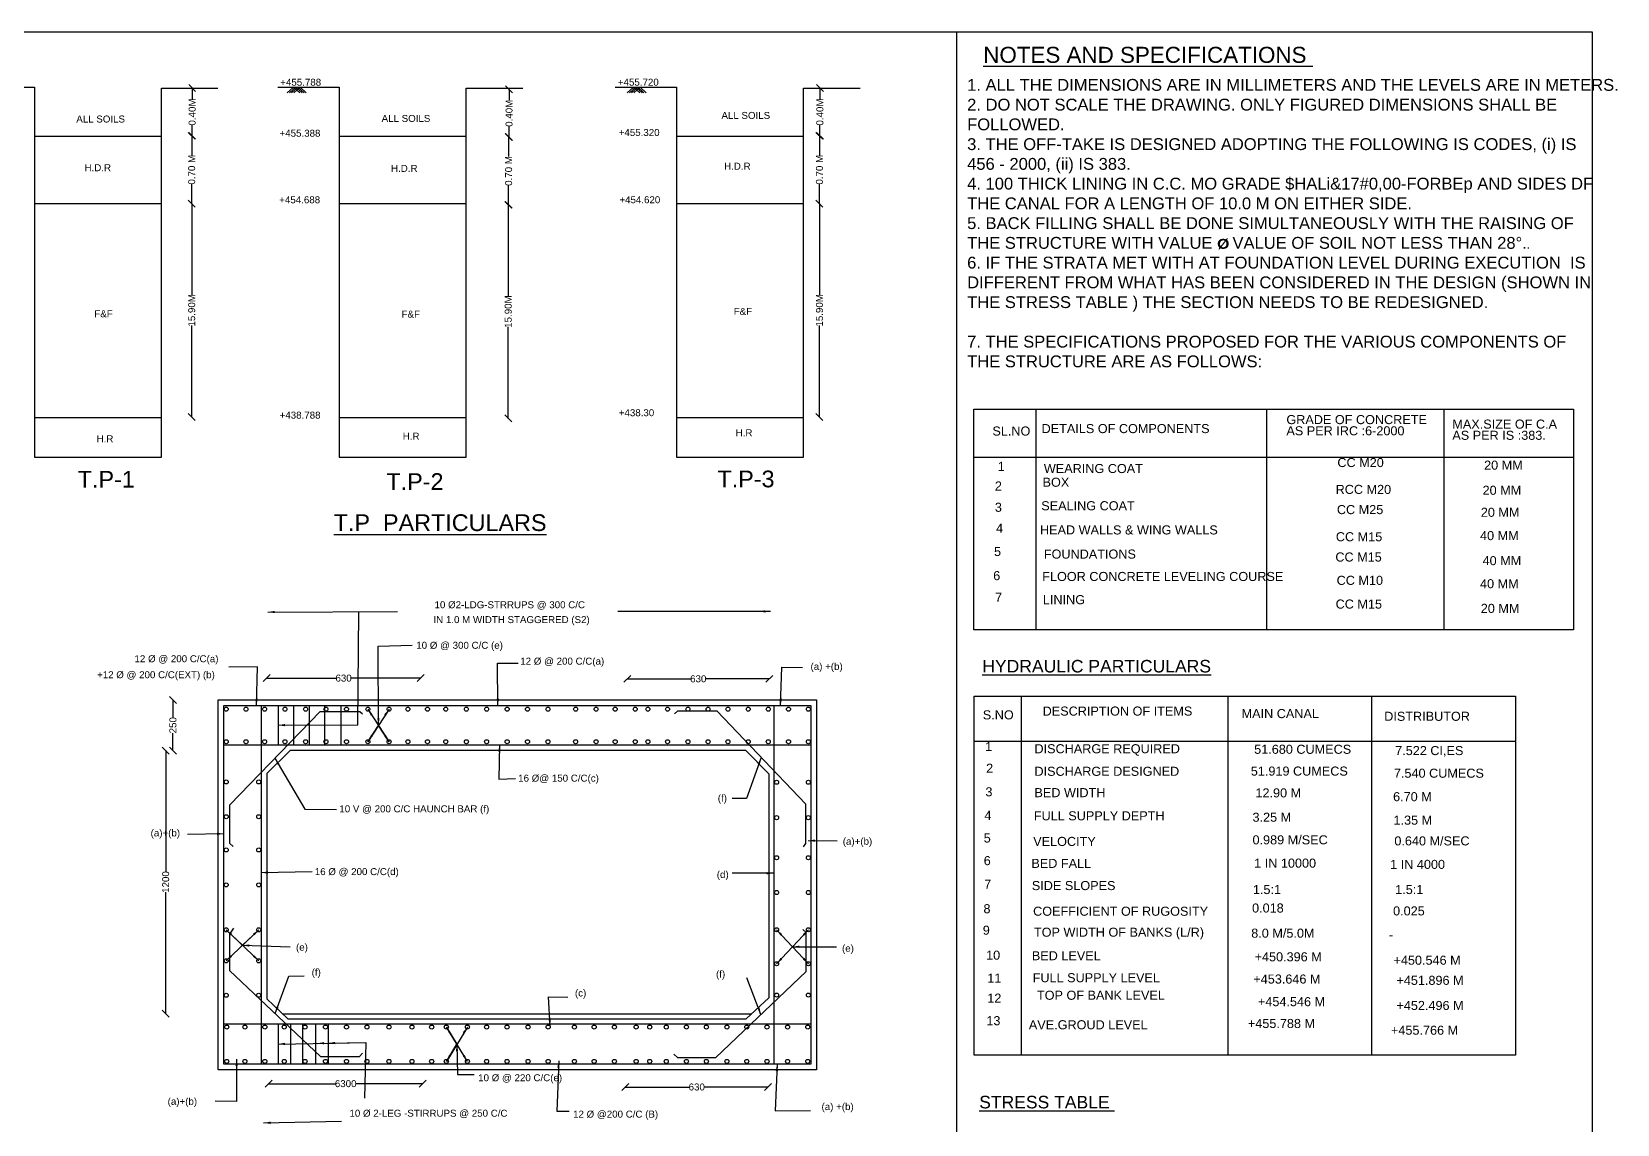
# Model space of a CAD drawing. Header units: millimetres. Extents: x 45862758 to 45885455, y 22181520 to 22197391.
# Drawn here: x 45874073 to 45885455, y 22189552 to 22197391 of the extents above; entities that cross this region are included whole.
import ezdxf

# ---------------------------------------------------------------- set-up
doc = ezdxf.new("R2010")
doc.units = ezdxf.units.MM
doc.header["$MEASUREMENT"] = 0
for name, color, linetype in [('DIMENSION', 7, 'Continuous'), ('DRAWING', 2, 'Continuous'), ('TEXT', 7, 'Continuous')]:
    doc.layers.add(name, color=color, linetype=linetype)
doc.styles.get("Standard").update_dxf_attribs({"font": 'arial.ttf', "height": 50})
doc.dimstyles.get("Standard").update_dxf_attribs({"dimtxt": 50, "dimasz": 50, "dimexe": 0.18, "dimexo": 0.0625, "dimgap": 0.09, "dimtad": 0, "dimdec": 0, "dimzin": 0, "dimdsep": 46, "dimtxsty": 'Standard', "dimblk": 'OBLIQUE', "dimcen": 0.09, "dimse1": 1, "dimse2": 1, "dimadec": 0, "dimazin": 0, "dimtfac": 1, "dimtdec": 0, "dimtofl": 0, "dimtmove": 0, "dimatfit": 3, "dimfxl": 1, "dimtolj": 1, "dimtzin": 0, "dimarcsym": 0})

# ---------------------------------------------------------------- blocks, each defined once
blk = doc.blocks.new('_Oblique')
at = {"color": 0, "linetype": 'ByBlock', "lineweight": -2}
blk.add_line((-0.5, -0.5), (0.5, 0.5), dxfattribs=at)
blk = doc.blocks.new('*D59')
at = {"layer": 'Defpoints', "color": 0, "transparency": 16777216}
for p in [(45875220, 22196158), (45875222, 22196158), (45875231, 22194626)]:
    blk.add_point(p, dxfattribs=at)
at = {"layer": 'DIMENSION', "color": 0, "lineweight": -2, "transparency": 16777216}
for p, q in [((45875222, 22196158), (45875222, 22195502)), ((45875222, 22194626), (45875222, 22195282))]:
    blk.add_line(p, q, dxfattribs=at)
at = {"layer": 'DIMENSION', "color": 0, "lineweight": -2, "transparency": 16777216, "xscale": 50, "yscale": 50, "zscale": 50}
for p, rotation in [((45875222, 22196158), 90), ((45875222, 22194626), 270)]:
    blk.add_blockref('_Oblique', p, dxfattribs=dict(at, rotation=rotation))
at = {"layer": 'DIMENSION', "color": 0, "transparency": 16777216, "insert": (45875222, 22195392), "char_height": 50, "attachment_point": 5, "rotation": 90}
blk.add_mtext('\\A1;15.90M', dxfattribs=at)
blk = doc.blocks.new('*D60')
at = {"layer": 'Defpoints', "color": 0, "transparency": 16777216}
for p in [(45875222, 22196644), (45875225, 22196644), (45875208, 22196158)]:
    blk.add_point(p, dxfattribs=at)
at = {"layer": 'DIMENSION', "color": 0, "lineweight": -2, "transparency": 16777216}
for p, q in [((45875222, 22196644), (45875222, 22196504)), ((45875222, 22196158), (45875222, 22196298))]:
    blk.add_line(p, q, dxfattribs=at)
at = {"layer": 'DIMENSION', "color": 0, "lineweight": -2, "transparency": 16777216, "xscale": 50, "yscale": 50, "zscale": 50}
for p, rotation in [((45875222, 22196644), 90), ((45875222, 22196158), 270)]:
    blk.add_blockref('_Oblique', p, dxfattribs=dict(at, rotation=rotation))
at = {"layer": 'DIMENSION', "color": 0, "transparency": 16777216, "insert": (45875222, 22196401), "char_height": 50, "attachment_point": 5, "rotation": 90}
blk.add_mtext('\\A1;0.70 M', dxfattribs=at)
blk = doc.blocks.new('*D61')
at = {"layer": 'Defpoints', "color": 0, "transparency": 16777216}
for p in [(45875222, 22196987), (45875225, 22196987), (45875222, 22196644)]:
    blk.add_point(p, dxfattribs=at)
at = {"layer": 'DIMENSION', "color": 0, "lineweight": -2, "transparency": 16777216}
for p, q in [((45875225, 22196987), (45875225, 22196908)), ((45875225, 22196644), (45875225, 22196722))]:
    blk.add_line(p, q, dxfattribs=at)
at = {"layer": 'DIMENSION', "color": 0, "lineweight": -2, "transparency": 16777216, "xscale": 50, "yscale": 50, "zscale": 50}
for p, rotation in [((45875225, 22196987), 90), ((45875225, 22196644), 270)]:
    blk.add_blockref('_Oblique', p, dxfattribs=dict(at, rotation=rotation))
at = {"layer": 'DIMENSION', "color": 0, "transparency": 16777216, "insert": (45875225, 22196815), "char_height": 50, "attachment_point": 5, "rotation": 90}
blk.add_mtext('\\A1;0.40M', dxfattribs=at)
blk = doc.blocks.new('*D62')
at = {"layer": 'Defpoints', "color": 0, "transparency": 16777216}
for p in [(45877494, 22196149), (45877494, 22196149), (45877506, 22194616)]:
    blk.add_point(p, dxfattribs=at)
at = {"layer": 'DIMENSION', "color": 0, "lineweight": -2, "transparency": 16777216}
for p, q in [((45877494, 22196149), (45877494, 22195493)), ((45877494, 22194616), (45877494, 22195273))]:
    blk.add_line(p, q, dxfattribs=at)
at = {"layer": 'DIMENSION', "color": 0, "lineweight": -2, "transparency": 16777216, "xscale": 50, "yscale": 50, "zscale": 50}
for p, rotation in [((45877494, 22196149), 90), ((45877494, 22194616), 270)]:
    blk.add_blockref('_Oblique', p, dxfattribs=dict(at, rotation=rotation))
at = {"layer": 'DIMENSION', "color": 0, "transparency": 16777216, "insert": (45877494, 22195383), "char_height": 50, "attachment_point": 5, "rotation": 90}
blk.add_mtext('\\A1;15.90M', dxfattribs=at)
blk = doc.blocks.new('*D63')
at = {"layer": 'Defpoints', "color": 0, "transparency": 16777216}
for p in [(45877497, 22196635), (45877500, 22196635), (45877494, 22196149)]:
    blk.add_point(p, dxfattribs=at)
at = {"layer": 'DIMENSION', "color": 0, "lineweight": -2, "transparency": 16777216}
for p, q in [((45877497, 22196635), (45877497, 22196495)), ((45877497, 22196149), (45877497, 22196289))]:
    blk.add_line(p, q, dxfattribs=at)
at = {"layer": 'DIMENSION', "color": 0, "lineweight": -2, "transparency": 16777216, "xscale": 50, "yscale": 50, "zscale": 50}
for p, rotation in [((45877497, 22196635), 90), ((45877497, 22196149), 270)]:
    blk.add_blockref('_Oblique', p, dxfattribs=dict(at, rotation=rotation))
at = {"layer": 'DIMENSION', "color": 0, "transparency": 16777216, "insert": (45877497, 22196392), "char_height": 50, "attachment_point": 5, "rotation": 90}
blk.add_mtext('\\A1;0.70 M', dxfattribs=at)
blk = doc.blocks.new('*D64')
at = {"layer": 'Defpoints', "color": 0, "transparency": 16777216}
for p in [(45877497, 22196977), (45877500, 22196977), (45877497, 22196635)]:
    blk.add_point(p, dxfattribs=at)
at = {"layer": 'DIMENSION', "color": 0, "lineweight": -2, "transparency": 16777216}
for p, q in [((45877500, 22196977), (45877500, 22196899)), ((45877500, 22196635), (45877500, 22196713))]:
    blk.add_line(p, q, dxfattribs=at)
at = {"layer": 'DIMENSION', "color": 0, "lineweight": -2, "transparency": 16777216, "xscale": 50, "yscale": 50, "zscale": 50}
for p, rotation in [((45877500, 22196977), 90), ((45877500, 22196635), 270)]:
    blk.add_blockref('_Oblique', p, dxfattribs=dict(at, rotation=rotation))
at = {"layer": 'DIMENSION', "color": 0, "transparency": 16777216, "insert": (45877500, 22196806), "char_height": 50, "attachment_point": 5, "rotation": 90}
blk.add_mtext('\\A1;0.40M', dxfattribs=at)
blk = doc.blocks.new('*D65')
at = {"layer": 'Defpoints', "color": 0, "transparency": 16777216}
for p in [(45879726, 22196158), (45879728, 22196158), (45879737, 22194626)]:
    blk.add_point(p, dxfattribs=at)
at = {"layer": 'DIMENSION', "color": 0, "lineweight": -2, "transparency": 16777216}
for p, q in [((45879728, 22196158), (45879728, 22195502)), ((45879728, 22194626), (45879728, 22195282))]:
    blk.add_line(p, q, dxfattribs=at)
at = {"layer": 'DIMENSION', "color": 0, "lineweight": -2, "transparency": 16777216, "xscale": 50, "yscale": 50, "zscale": 50}
for p, rotation in [((45879728, 22196158), 90), ((45879728, 22194626), 270)]:
    blk.add_blockref('_Oblique', p, dxfattribs=dict(at, rotation=rotation))
at = {"layer": 'DIMENSION', "color": 0, "transparency": 16777216, "insert": (45879728, 22195392), "char_height": 50, "attachment_point": 5, "rotation": 90}
blk.add_mtext('\\A1;15.90M', dxfattribs=at)
blk = doc.blocks.new('*D66')
at = {"layer": 'Defpoints', "color": 0, "transparency": 16777216}
for p in [(45879728, 22196644), (45879731, 22196644), (45879728, 22196158)]:
    blk.add_point(p, dxfattribs=at)
at = {"layer": 'DIMENSION', "color": 0, "lineweight": -2, "transparency": 16777216}
for p, q in [((45879728, 22196644), (45879728, 22196504)), ((45879728, 22196158), (45879728, 22196298))]:
    blk.add_line(p, q, dxfattribs=at)
at = {"layer": 'DIMENSION', "color": 0, "lineweight": -2, "transparency": 16777216, "xscale": 50, "yscale": 50, "zscale": 50}
for p, rotation in [((45879728, 22196644), 90), ((45879728, 22196158), 270)]:
    blk.add_blockref('_Oblique', p, dxfattribs=dict(at, rotation=rotation))
at = {"layer": 'DIMENSION', "color": 0, "transparency": 16777216, "insert": (45879728, 22196401), "char_height": 50, "attachment_point": 5, "rotation": 90}
blk.add_mtext('\\A1;0.70 M', dxfattribs=at)
blk = doc.blocks.new('*D67')
at = {"layer": 'Defpoints', "color": 0, "transparency": 16777216}
for p in [(45879728, 22196987), (45879731, 22196987), (45879728, 22196644)]:
    blk.add_point(p, dxfattribs=at)
at = {"layer": 'DIMENSION', "color": 0, "lineweight": -2, "transparency": 16777216}
for p, q in [((45879731, 22196987), (45879731, 22196908)), ((45879731, 22196644), (45879731, 22196722))]:
    blk.add_line(p, q, dxfattribs=at)
at = {"layer": 'DIMENSION', "color": 0, "lineweight": -2, "transparency": 16777216, "xscale": 50, "yscale": 50, "zscale": 50}
for p, rotation in [((45879731, 22196987), 90), ((45879731, 22196644), 270)]:
    blk.add_blockref('_Oblique', p, dxfattribs=dict(at, rotation=rotation))
at = {"layer": 'DIMENSION', "color": 0, "transparency": 16777216, "insert": (45879731, 22196815), "char_height": 50, "attachment_point": 5, "rotation": 90}
blk.add_mtext('\\A1;0.40M', dxfattribs=at)
blk = doc.blocks.new('*D84')
at = {"layer": 'Defpoints', "color": 0, "transparency": 16777216}
for p in [(45875087, 22192596), (45875412, 22192596), (45875412, 22192233)]:
    blk.add_point(p, dxfattribs=at)
at = {"layer": 'DIMENSION', "color": 0, "lineweight": -2, "transparency": 16777216}
for p, q in [((45875087, 22192596), (45875087, 22192471)), ((45875087, 22192233), (45875087, 22192359))]:
    blk.add_line(p, q, dxfattribs=at)
at = {"layer": 'DIMENSION', "color": 0, "lineweight": -2, "transparency": 16777216, "xscale": 50, "yscale": 50, "zscale": 50}
for p, rotation in [((45875087, 22192596), 90), ((45875087, 22192233), 270)]:
    blk.add_blockref('_Oblique', p, dxfattribs=dict(at, rotation=rotation))
at = {"layer": 'DIMENSION', "color": 0, "transparency": 16777216, "insert": (45875087, 22192415), "char_height": 50, "attachment_point": 5, "rotation": 90}
blk.add_mtext('\\A1;250', dxfattribs=at)
blk = doc.blocks.new('*D85')
at = {"layer": 'Defpoints', "color": 0, "transparency": 16777216}
for p in [(45875412, 22192233), (45875035, 22190346), (45875412, 22190346)]:
    blk.add_point(p, dxfattribs=at)
at = {"layer": 'DIMENSION', "color": 0, "lineweight": -2, "transparency": 16777216}
for p, q in [((45875035, 22192233), (45875035, 22191362)), ((45875035, 22190346), (45875035, 22191217))]:
    blk.add_line(p, q, dxfattribs=at)
at = {"layer": 'DIMENSION', "color": 0, "lineweight": -2, "transparency": 16777216, "xscale": 50, "yscale": 50, "zscale": 50}
for p, rotation in [((45875035, 22192233), 90), ((45875035, 22190346), 270)]:
    blk.add_blockref('_Oblique', p, dxfattribs=dict(at, rotation=rotation))
at = {"layer": 'DIMENSION', "color": 0, "transparency": 16777216, "insert": (45875035, 22191290), "char_height": 50, "attachment_point": 5, "rotation": 90}
blk.add_mtext('\\A1;1200', dxfattribs=at)
blk = doc.blocks.new('*D86')
at = {"layer": 'Defpoints', "color": 0, "transparency": 16777216}
for p in [(45875775, 22189843), (45875775, 22189839), (45876879, 22189843)]:
    blk.add_point(p, dxfattribs=at)
at = {"layer": 'DIMENSION', "color": 0, "lineweight": -2, "transparency": 16777216}
for p, q in [((45875775, 22189843), (45876252, 22189843)), ((45876879, 22189843), (45876402, 22189843))]:
    blk.add_line(p, q, dxfattribs=at)
at = {"layer": 'DIMENSION', "color": 0, "lineweight": -2, "transparency": 16777216, "xscale": 50, "yscale": 50, "zscale": 50, "rotation": 180}
blk.add_blockref('_Oblique', (45875775, 22189843), dxfattribs=at)
at = {"layer": 'DIMENSION', "color": 0, "lineweight": -2, "transparency": 16777216, "xscale": 50, "yscale": 50, "zscale": 50}
blk.add_blockref('_Oblique', (45876879, 22189843), dxfattribs=at)
at = {"layer": 'DIMENSION', "color": 0, "transparency": 16777216, "insert": (45876327, 22189843), "char_height": 50, "attachment_point": 5}
blk.add_mtext('\\A1;6300', dxfattribs=at)
blk = doc.blocks.new('*D87')
at = {"layer": 'Defpoints', "color": 0, "transparency": 16777216}
for p in [(45878335, 22189838), (45879359, 22189819), (45879359, 22189812)]:
    blk.add_point(p, dxfattribs=at)
at = {"layer": 'DIMENSION', "color": 0, "lineweight": -2, "transparency": 16777216}
for p, q in [((45878335, 22189819), (45878792, 22189819)), ((45879359, 22189819), (45878903, 22189819))]:
    blk.add_line(p, q, dxfattribs=at)
at = {"layer": 'DIMENSION', "color": 0, "lineweight": -2, "transparency": 16777216, "xscale": 50, "yscale": 50, "zscale": 50, "rotation": 180}
blk.add_blockref('_Oblique', (45878335, 22189819), dxfattribs=at)
at = {"layer": 'DIMENSION', "color": 0, "lineweight": -2, "transparency": 16777216, "xscale": 50, "yscale": 50, "zscale": 50}
blk.add_blockref('_Oblique', (45879359, 22189819), dxfattribs=at)
at = {"layer": 'DIMENSION', "color": 0, "transparency": 16777216, "insert": (45878847, 22189819), "char_height": 50, "attachment_point": 5}
blk.add_mtext('\\A1;630', dxfattribs=at)
blk = doc.blocks.new('*D91')
at = {"layer": 'Defpoints', "color": 0, "transparency": 16777216}
for p in [(45878348, 22192748), (45878348, 22192741), (45879369, 22192742)]:
    blk.add_point(p, dxfattribs=at)
at = {"layer": 'DIMENSION', "color": 0, "lineweight": -2, "transparency": 16777216}
for p, q in [((45878348, 22192748), (45878803, 22192748)), ((45879369, 22192748), (45878914, 22192748))]:
    blk.add_line(p, q, dxfattribs=at)
at = {"layer": 'DIMENSION', "color": 0, "lineweight": -2, "transparency": 16777216, "xscale": 50, "yscale": 50, "zscale": 50, "rotation": 180}
blk.add_blockref('_Oblique', (45878348, 22192748), dxfattribs=at)
at = {"layer": 'DIMENSION', "color": 0, "lineweight": -2, "transparency": 16777216, "xscale": 50, "yscale": 50, "zscale": 50}
blk.add_blockref('_Oblique', (45879369, 22192748), dxfattribs=at)
at = {"layer": 'DIMENSION', "color": 0, "transparency": 16777216, "insert": (45878858, 22192748), "char_height": 50, "attachment_point": 5}
blk.add_mtext('\\A1;630', dxfattribs=at)
blk = doc.blocks.new('*D92')
at = {"layer": 'Defpoints', "color": 0, "transparency": 16777216}
for p in [(45875760, 22192753), (45875760, 22192745), (45876865, 22192743)]:
    blk.add_point(p, dxfattribs=at)
at = {"layer": 'DIMENSION', "color": 0, "lineweight": -2, "transparency": 16777216}
for p, q in [((45875760, 22192753), (45876257, 22192753)), ((45876865, 22192753), (45876368, 22192753))]:
    blk.add_line(p, q, dxfattribs=at)
at = {"layer": 'DIMENSION', "color": 0, "lineweight": -2, "transparency": 16777216, "xscale": 50, "yscale": 50, "zscale": 50, "rotation": 180}
blk.add_blockref('_Oblique', (45875760, 22192753), dxfattribs=at)
at = {"layer": 'DIMENSION', "color": 0, "lineweight": -2, "transparency": 16777216, "xscale": 50, "yscale": 50, "zscale": 50}
blk.add_blockref('_Oblique', (45876865, 22192753), dxfattribs=at)
at = {"layer": 'DIMENSION', "color": 0, "transparency": 16777216, "insert": (45876312, 22192753), "char_height": 50, "attachment_point": 5}
blk.add_mtext('\\A1;630', dxfattribs=at)

msp = doc.modelspace()

# ---------------------------------------------------------------- linework, layer by layer
at = {"layer": 'DIMENSION', "color": 0, "ltscale": 15}
msp.add_lwpolyline([(45885274.1, 22181519.8), (45862758.2, 22181519.8), (45862758.2, 22197391), (45885274.1, 22197391)], close=True, dxfattribs=at)
msp.add_lwpolyline([(45880713.1, 22185406.9), (45880713.1, 22197391)], dxfattribs=at)
at = {"layer": 'DIMENSION', "color": 2, "ltscale": 15}
for points in [[(45875907.4, 22196951.4), (45875952.7, 22196994), (45875997.5, 22196952.5)], [(45875924.4, 22196951.4), (45875969.7, 22196994), (45876014.5, 22196952.5)], [(45875937.9, 22196951.4), (45875983.2, 22196994), (45876028, 22196952.5)], [(45875954.4, 22196951.4), (45875999.7, 22196994), (45876044.5, 22196952.5)], [(45878347.7, 22196951.4), (45878393, 22196994), (45878437.8, 22196952.5)], [(45878364.7, 22196951.4), (45878410, 22196994), (45878454.8, 22196952.5)], [(45878378.2, 22196951.4), (45878423.5, 22196994), (45878468.3, 22196952.5)], [(45878394.7, 22196951.4), (45878440, 22196994), (45878484.8, 22196952.5)]]:
    msp.add_lwpolyline(points, dxfattribs=at)
at = {"layer": 'DIMENSION', "color": 0}
for points in [[(45880836.8, 22194683.4), (45885141.2, 22194683.4), (45885141.2, 22193098.4), (45880836.8, 22193098.4)], [(45880839.1, 22192623), (45884724.3, 22192623), (45884724.3, 22190048), (45880839.1, 22190048)]]:
    msp.add_lwpolyline(points, close=True, dxfattribs=at)
for points in [[(45881282.4, 22194683.4), (45881282.4, 22193098.4)], [(45882936, 22194683.4), (45882936, 22193098.4)], [(45884208.8, 22194683.4), (45884208.8, 22193098.4)], [(45885141.2, 22194335.4), (45880836.8, 22194335.4)], [(45881175.6, 22192623), (45881175.6, 22190048)], [(45882661.1, 22190048), (45882661.1, 22192623)], [(45883690.9, 22192623), (45883690.9, 22190048)], [(45884724.3, 22192297.9), (45880839.1, 22192297.9)]]:
    msp.add_lwpolyline(points, dxfattribs=at)
at = {"layer": 'DRAWING', "color": 0}
for points in [[(45873652.5, 22196994), (45874093, 22196994), (45874093, 22194339.3), (45875004.4, 22194339.3), (45875004.4, 22196986.6), (45875410.2, 22196986.6)], [(45875840, 22196994), (45876280.5, 22196994), (45876280.5, 22194339.3), (45877191.9, 22194339.3), (45877191.9, 22196986.6), (45877597.7, 22196986.6)], [(45878261.5, 22196994), (45878702, 22196994), (45878702, 22194339.3), (45879613.3, 22194339.3), (45879613.3, 22196986.6), (45880019.2, 22196986.6)], [(45874093, 22196641.7), (45875004.4, 22196641.7)], [(45876280.5, 22196641.7), (45877191.9, 22196641.7)], [(45878702, 22196641.7), (45879613.3, 22196641.7)], [(45874093, 22196158.8), (45875004.4, 22196158.8)], [(45876280.5, 22196158.8), (45877191.9, 22196158.8)], [(45878702, 22196158.8), (45879613.3, 22196158.8)], [(45875004.4, 22194620.8), (45874093, 22194620.8)], [(45877191.9, 22194620.8), (45876280.5, 22194620.8)], [(45879613.3, 22194620.8), (45878702, 22194620.8)], [(45875518.8, 22191545.1), (45875495.3, 22191567.1), (45875495.3, 22191843), (45876143.4, 22192514.1), (45876429, 22192514.1), (45876446.8, 22192496.7)], [(45875719.4, 22192555.5), (45875719.4, 22189983.1)], [(45875841.5, 22192555.5), (45875841.5, 22192275)], [(45875953.1, 22192555.5), (45875953.1, 22192275)], [(45876065.8, 22192555.5), (45876065.8, 22192275)], [(45876174.1, 22192555.5), (45876174.1, 22192275)], [(45876291.2, 22192555.5), (45876291.2, 22192275)], [(45878688.4, 22192497.7), (45878711.1, 22192518.3), (45878992.5, 22192518.3), (45879627.5, 22191850.7), (45879627.5, 22191566), (45879612.1, 22191542.5)], [(45879400.1, 22192555.5), (45879400.1, 22189983.1)], [(45875452.7, 22192275), (45879665.3, 22192275)], [(45875930.7, 22192234.9), (45875761.8, 22192067.5), (45875761.8, 22190452.6), (45875911.6, 22190308), (45879201.1, 22190308), (45879365.1, 22190458.3)], [(45875930.7, 22192234.9), (45879196.5, 22192234.9), (45879365.1, 22192067.1), (45879365.1, 22190458.3)], [(45875520.9, 22190958.4), (45875494, 22190916.4), (45875494, 22190654.1), (45876147, 22190037.6), (45876426.5, 22190037.6), (45876447.5, 22190060.9)], [(45878683.2, 22190054.8), (45878709.7, 22190031.2), (45878984, 22190031.2), (45879631.5, 22190648.4), (45879631.5, 22190927.2), (45879608.4, 22190948.6)], [(45875873.1, 22190345.2), (45879241.7, 22190345.2)], [(45875452.7, 22190272.3), (45879665.3, 22190272.3)], [(45875841.5, 22190272.3), (45875841.5, 22189983.1)], [(45875931.4, 22190272.3), (45875931.4, 22189983.1)], [(45876017.7, 22190272.3), (45876017.7, 22189983.1)], [(45876110.2, 22190272.3), (45876110.2, 22189983.1)], [(45876201.6, 22190272.3), (45876201.6, 22189983.1)]]:
    msp.add_lwpolyline(points, dxfattribs=at)
for points in [[(45875411.9, 22192596.2), (45879706, 22192596.2), (45879706, 22189942.4), (45875411.9, 22189942.4)], [(45875452.7, 22192555.5), (45879665.3, 22192555.5), (45879665.3, 22189983.1), (45875452.7, 22189983.1)]]:
    msp.add_lwpolyline(points, close=True, dxfattribs=at)
for centre in [(45875469.5, 22192530.4), (45875611.6, 22192530.4), (45875744.9, 22192530.4), (45875891, 22192530.4), (45876039.6, 22192530.4), (45876185.3, 22192530.4), (45876333.1, 22192530.4), (45876486.4, 22192530.4), (45876638.3, 22192530.4), (45876773.7, 22192530.4), (45876914.4, 22192530.4), (45877045.7, 22192530.4), (45877193.5, 22192530.4), (45877338.7, 22192530.4), (45877486.4, 22192530.4), (45877632.2, 22192530.4), (45877778.9, 22192530.4), (45877977.3, 22192530.4), (45878124.8, 22192530.4), (45878261.4, 22192530.4), (45878405.3, 22192530.4), (45878496.4, 22192530.4), (45878637.4, 22192530.4), (45878784.2, 22192530.4), (45878928.7, 22192530.4), (45879071.2, 22192530.4), (45879216.6, 22192530.4), (45879360.5, 22192530.4), (45879505.9, 22192530.4), (45879648.4, 22192530.4), (45875469.5, 22192296.4), (45875611.6, 22192296.4), (45875744.9, 22192296.4), (45875891, 22192296.4), (45876039.6, 22192296.4), (45876185.3, 22192296.4), (45876333.1, 22192296.4), (45876486.4, 22192296.4), (45876638.3, 22192296.4), (45876773.7, 22192296.4), (45876914.4, 22192296.4), (45877045.7, 22192296.4), (45877193.5, 22192296.4), (45877338.7, 22192296.4), (45877486.4, 22192296.4), (45877632.2, 22192296.4), (45877778.9, 22192296.4), (45877977.3, 22192296.4), (45878124.8, 22192296.4), (45878261.4, 22192296.4), (45878405.3, 22192296.4), (45878496.4, 22192296.4), (45878637.4, 22192296.4), (45878784.2, 22192296.4), (45878928.7, 22192296.4), (45879071.2, 22192296.4), (45879216.6, 22192296.4), (45879360.5, 22192296.4), (45879505.9, 22192296.4), (45879648.4, 22192296.4), (45875469.5, 22192008), (45875703, 22192008), (45879420.6, 22192005.7), (45879648.4, 22192005.7), (45875469.5, 22191758.6), (45875703, 22191758.6), (45879420.6, 22191751.9), (45879648.4, 22191751.9), (45875469.5, 22191520), (45875703, 22191520), (45879420.6, 22191464.2), (45879648.4, 22191464.2), (45875469.5, 22191269.6), (45875703, 22191269.6), (45879420.6, 22191214.9), (45879648.4, 22191214.9), (45875469.5, 22190947.1), (45875703, 22190947.1), (45879420.6, 22190947.4), (45879648.4, 22190947.4), (45875469.5, 22190724.5), (45875703, 22190724.5), (45879420.6, 22190703.5), (45879648.4, 22190703.5), (45875469.5, 22190477.5), (45875703, 22190477.5), (45879420.6, 22190478.6), (45879648.4, 22190478.6), (45875473.6, 22190249.6), (45875603.5, 22190249.6), (45875746.9, 22190249.6), (45875886, 22190249.6), (45876035.4, 22190249.6), (45876182.3, 22190249.6), (45876333.1, 22190249.6), (45876479.9, 22190249.6), (45876637.7, 22190249.6), (45876802.8, 22190249.6), (45876944.4, 22190249.6), (45877049.7, 22190249.6), (45877200.5, 22190249.6), (45877338.7, 22190249.6), (45877485.6, 22190249.6), (45877636.4, 22190249.6), (45877780.6, 22190249.6), (45877969.1, 22190249.6), (45878110.7, 22190249.6), (45878256.3, 22190249.6), (45878412.3, 22190249.6), (45878509.6, 22190249.6), (45878628.2, 22190249.6), (45878773.3, 22190249.6), (45878916.1, 22190249.6), (45879063.6, 22190249.6), (45879206.4, 22190249.6), (45879351.5, 22190249.6), (45879499, 22190249.6), (45879644.1, 22190249.6), (45875473.6, 22190002.9), (45875603.5, 22190002.9), (45875746.9, 22190002.9), (45875886, 22190002.9), (45876035.4, 22190002.9), (45876182.3, 22190002.9), (45876333.1, 22190002.9), (45876479.9, 22190002.9), (45876637.7, 22190002.9), (45876802.8, 22190002.9), (45876944.4, 22190002.9), (45877049.7, 22190002.9), (45877200.5, 22190002.9), (45877338.7, 22190002.9), (45877485.6, 22190002.9), (45877636.4, 22190002.9), (45877780.6, 22190002.9), (45877969.1, 22190002.9), (45878110.7, 22190002.9), (45878256.3, 22190002.9), (45878412.3, 22190002.9), (45878509.6, 22190002.9), (45878628.2, 22190002.9), (45878773.3, 22190002.9), (45878916.1, 22190002.9), (45879063.6, 22190002.9), (45879206.4, 22190002.9), (45879351.5, 22190002.9), (45879499, 22190002.9), (45879644.1, 22190002.9)]:
    msp.add_circle(centre, 14.5, dxfattribs=at)

# ---------------------------------------------------------------- texts
at = {"layer": 'DIMENSION', "color": 0}
for s, height, p in [('%%UNOTES AND SPECIFICATIONS ', 115, (45880903.6, 22197167.7)), ('SL.NO', 65, (45880969.5, 22194493.4)), ('DETAILS OF COMPONENTS ', 65, (45881322.5, 22194511)), ('AS PER IRC :6-2000', 65, (45883079.8, 22194495.2)), ('GRADE OF CONCRETE ', 65, (45883079.8, 22194575.5)), ('MAX.SIZE OF C.A ', 65, (45884271, 22194543.2)), ('AS PER IS :383.', 65, (45884271, 22194462.9)), ('CC M20', 65, (45883445.9, 22194267.4)), ('1', 65, (45881007.7, 22194240.1)), ('WEARING COAT ', 65, (45881338.7, 22194224.4)), ('20 MM', 65, (45884499.1, 22194248.7)), ('2', 65, (45880987.1, 22194099.1)), ('BOX', 65, (45881329.5, 22194126.1)), ('RCC M20', 65, (45883433.2, 22194074.6)), ('20 MM', 65, (45884488.2, 22194068.6)), ('3', 65, (45880987.1, 22193946.4)), ('SEALING COAT ', 65, (45881320.2, 22193957.4)), ('CC M25', 65, (45883442.3, 22193929.7)), ('20 MM', 65, (45884475.4, 22193910.4)), ('4', 65, (45880995.9, 22193796.5)), ('HEAD WALLS & WING WALLS ', 65, (45881311, 22193784)), ('CC M15', 65, (45883435, 22193735)), ('40 MM', 65, (45884470, 22193743)), ('5', 65, (45880981.2, 22193629.1)), ('FOUNDATIONS ', 65, (45881338.7, 22193610.6)), ('CC M15', 65, (45883431.4, 22193589.5)), ('40 MM', 65, (45884488.2, 22193563.5)), ('6', 65, (45880975.3, 22193455.7)), ('FLOOR CONCRETE LEVELING COURSE   ', 65, (45881327.2, 22193449.9)), ('CC M10', 65, (45883440.5, 22193422.1)), ('40 MM', 65, (45884469.9, 22193397.9)), ('7', 65, (45880988.7, 22193300.7)), ('LINING ', 65, (45881331.8, 22193283.4)), ('CC M15', 65, (45883433.2, 22193251.9)), ('20 MM', 65, (45884475.1, 22193221)), ('%%UHYDRAULIC PARTICULARS', 90, (45880897.1, 22192793.6)), ('S.NO', 65, (45880900.6, 22192456.9)), ('DESCRIPTION OF ITEMS ', 65, (45881330.1, 22192484.1)), ('MAIN CANAL ', 65, (45882758.4, 22192466.1)), ('DISTRIBUTOR ', 65, (45883782, 22192446.7)), ('1', 65, (45880917.5, 22192230.1)), ('DISCHARGE REQUIRED ', 65, (45881271.3, 22192213.8)), ('51.680 CUMECS ', 65, (45882848.6, 22192210)), ('7.522 CI,ES ', 65, (45883860.7, 22192200.8)), ('2', 65, (45880924.3, 22192074.3)), ('DISCHARGE DESIGNED ', 65, (45881271.3, 22192052)), ('51.919 CUMECS ', 65, (45882824.5, 22192053.5)), ('7.540 CUMECS ', 65, (45883851.7, 22192038.3)), ('3', 65, (45880919.2, 22191904.8)), ('BED WIDTH ', 65, (45881271.3, 22191898.8)), ('12.90 M', 65, (45882857.7, 22191897.1)), ('6.70 M', 65, (45883845.7, 22191869.9)), ('4', 65, (45880912.3, 22191736.2)), ('FULL SUPPLY DEPTH ', 65, (45881266.9, 22191732.6)), ('3.25 M', 65, (45882836.6, 22191722.6)), ('1.35 M', 65, (45883848.7, 22191701.4)), ('5', 65, (45880907.2, 22191573.5)), ('VELOCITY ', 65, (45881262.5, 22191548.8)), ('0.989 M/SEC', 65, (45882836.6, 22191560.2)), ('0.640 M/SEC ', 65, (45883854.8, 22191552.7)), ('6', 65, (45880907.2, 22191410.9)), ('BED FALL', 65, (45881249.3, 22191391.3)), ('1 IN 10000', 65, (45882848.6, 22191393)), ('1 IN 4000', 65, (45883824.6, 22191384.2)), ('7', 65, (45880910.6, 22191242.2)), ('SIDE SLOPES ', 65, (45881252.5, 22191232.1)), ('1.5:1', 65, (45882839.5, 22191203.5)), ('1.5:1', 65, (45883860.8, 22191203.7)), ('0.018', 65, (45882833.5, 22191071.1)), ('8', 65, (45880905.4, 22191065.9)), ('COEFFICIENT OF RUGOSITY ', 65, (45881261.7, 22191048)), ('0.025', 65, (45883845.7, 22191050.3)), ('9', 65, (45880900.3, 22190911.8)), ('TOP WIDTH OF BANKS (L/R)', 65, (45881267.8, 22190897.5)), ('8.0 M/5.0M', 65, (45882827.5, 22190890.6)), ('10', 65, (45880924.3, 22190732.7)), ('-', 65, (45883815.6, 22190878.9)), ('BED LEVEL', 65, (45881252.5, 22190728.7)), ('+450.396 M', 65, (45882851.6, 22190720.9)), ('+450.546 M', 65, (45883848.7, 22190696.6)), ('11', 65, (45880932.8, 22190568.3)), ('FULL SUPPLY LEVEL', 65, (45881258.6, 22190570.9)), ('+453.646 M', 65, (45882842.6, 22190561.4)), ('+451.896 M', 65, (45883869.8, 22190552.2)), ('12', 65, (45880932.8, 22190424.5)), ('TOP OF BANK LEVEL', 65, (45881289.4, 22190445.1)), ('+454.546 M', 65, (45882875.7, 22190399)), ('+452.496 M', 65, (45883869.8, 22190371.7)), ('13', 65, (45880926, 22190262.5)), ('AVE.GROUD LEVEL ', 65, (45881231, 22190233.3)), ('+455.788 M', 65, (45882803.4, 22190242.5)), ('+455.766 M', 65, (45883830.7, 22190194.2)), ('%%USTRESS TABLE ', 90, (45880874.7, 22189665.8))]:
    msp.add_text(s, height=height, dxfattribs=at).set_placement(p)
at = {"layer": 'DIMENSION', "color": 0, "insert": (45880788.2, 22197335.5), "char_height": 85, "width": 4490.169, "attachment_point": 1}
msp.add_mtext('  \\P\\P1. ALL THE DIMENSIONS ARE IN MILLIMETERS AND THE LEVELS ARE IN METERS. \\P2. DO NOT SCALE THE DRAWING. ONLY FIGURED DIMENSIONS SHALL BE FOLLOWED. \\P3. THE OFF-TAKE IS DESIGNED ADOPTING THE FOLLOWING IS CODES, (i) IS 456 - 2000, (ii) IS 383. \\P4. 100 THICK LINING IN C.C. MO GRADE $HALi&17#0,00-FORBEp AND SIDES DF THE CANAL FOR A LENGTH OF 10.0 M ON EITHER SIDE. \\P5. BACK FILLING SHALL BE DONE SIMULTANEOUSLY WITH THE RAISING OF THE STRUCTURE WITH VALUE {\\fArial Black|b0|i0|c0|p34;\\H0.83333x;Ø\\fMS Shell Dlg 2|b0|i0|c0|p0;\\H0.85x; }VALUE OF SOIL NOT LESS THAN 28°.{\\fMS Shell Dlg 2|b0|i0|c0|p0;\\H0.70833x;.\\P}6. IF THE STRATA MET WITH AT FOUNDATION LEVEL DURING EXECUTION  IS DIFFERENT FROM WHAT HAS BEEN CONSIDERED IN THE DESIGN (SHOWN IN THE STRESS TABLE ) THE SECTION NEEDS TO BE REDESIGNED.\\P\\P7. THE SPECIFICATIONS PROPOSED FOR THE VARIOUS COMPONENTS OF THE STRUCTURE ARE AS FOLLOWS:', dxfattribs=at)
at = {"layer": 'TEXT', "color": 0}
for s, height, p in [('+455.788', 50, (45875857.7, 22197003.6)), ('+455.720', 50, (45878281.1, 22197003.9)), ('ALL SOILS', 50, (45874393.4, 22196739.7)), ('ALL SOILS', 50, (45876585.2, 22196744)), ('ALL SOILS', 50, (45879024.6, 22196765.6)), ('+455.388', 50, (45875852.5, 22196637.8)), ('+455.320', 50, (45878287.1, 22196643.1)), ('H.D.R', 50, (45874452.7, 22196390.2)), ('H.D.R', 50, (45876652.6, 22196385.7)), ('H.D.R', 50, (45879043.8, 22196401.2)), ('+454.688', 50, (45875850.5, 22196160.2)), ('+454.620', 50, (45878292, 22196160.6)), ('F&F', 50, (45874522.8, 22195342.2)), ('F&F', 50, (45876728.5, 22195340.1)), ('F&F', 50, (45879112.9, 22195359.7)), ('+438.788', 50, (45875853.2, 22194615.2)), ('+438.30', 50, (45878287.6, 22194632.3)), ('H.R', 50, (45874539.3, 22194445.2)), ('H.R', 50, (45876736.7, 22194464.2)), ('H.R', 50, (45879126.7, 22194488.3)), ('T.P-1', 120, (45874403.9, 22194119.8)), ('T.P-2', 120, (45876619.6, 22194103.3)), ('T.P-3', 120, (45878995.8, 22194122.1)), ('%%UT.P  PARTICULARS', 120, (45876241.1, 22193808.5)), ('10 Ø2-LDG-STRRUPS @ 300 C/C', 50, (45876964.9, 22193254.5)), ('IN 1.0 M WIDTH STAGGERED (S2)', 50, (45876957.3, 22193147.8)), ('10 Ø @ 300 C/C (e)', 50, (45876833.8, 22192963.6)), ('12 Ø @ 200 C/C(a)', 50, (45874811.2, 22192867.1)), ('12 Ø @ 200 C/C(a)', 50, (45877580.3, 22192849.8)), ('(a) +(b)', 50, (45879663.9, 22192811.8)), ('+12 Ø @ 200 C/C(EXT) (b)', 50, (45874542.5, 22192752.4)), ('16 Ø@ 150 C/C(c)', 50, (45877565.4, 22192010.4)), ('10 V @ 200 C/C HAUNCH BAR (f)', 50, (45876281.7, 22191790.3)), ('(f)', 50, (45878998.2, 22191867.6)), ('(a)+(b)', 50, (45874926.8, 22191617.1)), ('(a)+(b)', 50, (45879895.3, 22191557.2)), ('16 Ø @ 200 C/C(d)', 50, (45876105.4, 22191339.6)), ('(d)', 50, (45878991, 22191319.4)), ('(e)', 50, (45875970.4, 22190797.4)), ('(e)', 50, (45879889.8, 22190789.5)), ('(f)', 50, (45876082.9, 22190617.4)), ('(f)', 50, (45878985.3, 22190604.7)), ('(c)', 50, (45877972.8, 22190468.8)), ('10 Ø @ 220 C/C(e)', 50, (45877278.2, 22189860.7)), ('(a)+(b)', 50, (45875049, 22189691.1)), ('10 Ø 2-LEG -STIRRUPS @ 250 C/C', 50, (45876354.2, 22189606.1)), ('(a) +(b)', 50, (45879742.9, 22189653.6)), ('12 Ø @200 C/C (B)', 50, (45877959.6, 22189599.7))]:
    msp.add_text(s, height=height, dxfattribs=at).set_placement(p)

# ---------------------------------------------------------------- dimensions: what is measured, and where the dimension line sits
at = {"layer": 'DIMENSION', "color": 0}
for base, p1, p2, text, picture, middle in [((45875224.9, 22196986.6), (45875222.2, 22196643.9), (45875222.2, 22196986.6), '0.40M', '*D61', (45875224.9, 22196815.2)), ((45877499.6, 22196977.4), (45877497, 22196634.7), (45877497, 22196977.4), '0.40M', '*D64', (45877499.6, 22196806.1)), ((45879731.1, 22196986.6), (45879728.5, 22196643.9), (45879728.5, 22196986.6), '0.40M', '*D67', (45879731.1, 22196815.2)), ((45875222.2, 22196643.9), (45875208.4, 22196158.1), (45875224.9, 22196643.9), '0.70 M', '*D60', (45875222.2, 22196401)), ((45877497, 22196634.7), (45877494.5, 22196148.9), (45877499.6, 22196634.7), '0.70 M', '*D63', (45877497, 22196391.8)), ((45879728.5, 22196643.9), (45879728.5, 22196158.1), (45879731.1, 22196643.9), '0.70 M', '*D66', (45879728.5, 22196401)), ((45875222.2, 22196158.1), (45875231, 22194625.6), (45875219.7, 22196158.1), '15.90M', '*D59', (45875222.2, 22195391.8)), ((45877494.5, 22196148.9), (45877505.8, 22194616.4), (45877494.5, 22196148.9), '15.90M', '*D62', (45877494.5, 22195382.7)), ((45879728.5, 22196158.1), (45879737.3, 22194625.6), (45879726, 22196158.1), '15.90M', '*D65', (45879728.5, 22195391.8)), ((45875087.5, 22192596.2), (45875411.9, 22192233.4), (45875411.9, 22192596.2), '250', '*D84', (45875087.5, 22192414.8)), ((45875035.3, 22190346), (45875411.9, 22192233.4), (45875411.9, 22190346), '1200', '*D85', (45875035.3, 22191289.7))]:
    dim = msp.add_linear_dim(base=base, p1=p1, p2=p2, angle=90, text=text, dimstyle='Standard', dxfattribs=at)
    dim.commit()
    dim.dimension.update_dxf_attribs({"geometry": picture, "text_midpoint": middle})
for base, p1, p2, text, picture, middle in [((45875759.7, 22192752.6), (45876865.1, 22192743.2), (45875759.7, 22192745.1), '630', '*D92', (45876312.4, 22192752.6)), ((45878347.6, 22192748.4), (45879369.3, 22192742.4), (45878347.6, 22192740.9), '630', '*D91', (45878858.4, 22192748.4)), ((45875774.8, 22189843.3), (45876878.8, 22189843.3), (45875774.8, 22189839.2), '6300', '*D86', (45876326.8, 22189843.3)), ((45879359.2, 22189819.3), (45878335.2, 22189837.5), (45879359.2, 22189812.3), '630', '*D87', (45878847.2, 22189819.3))]:
    dim = msp.add_linear_dim(base=base, p1=p1, p2=p2, text=text, dimstyle='Standard', dxfattribs=at)
    dim.commit()
    dim.dimension.update_dxf_attribs({"geometry": picture, "text_midpoint": middle})

# ---------------------------------------------------------------- leaders
for points in [[(45875767.3, 22193227.1), (45876699.7, 22193231.4)], [(45875841.5, 22192415.3), (45876415.2, 22192418.3), (45876421.7, 22193229.3)], [(45879376.9, 22193231.5), (45878279.9, 22193231.5)], [(45876562.3, 22192413.4), (45876560.5, 22192983.5), (45876805.3, 22192988.8)], [(45877419.3, 22192555.5), (45877416.2, 22192861), (45877564.7, 22192861)], [(45875686.5, 22192555.5), (45875693.6, 22192834.8), (45875489.4, 22192832.4)], [(45879448.8, 22192555.5), (45879457.2, 22192831.7), (45879606.6, 22192828.1)], [(45877431.5, 22192275), (45877425.4, 22192029.2), (45877546.7, 22192032.2)], [(45875819.3, 22192178.5), (45876033.1, 22191812.3), (45876261.7, 22191810.4)], [(45879310, 22192184.5), (45879203.4, 22191888.2), (45879102.3, 22191889.6)], [(45875452.7, 22191636.8), (45875192.7, 22191630.4)], [(45879646.3, 22191587.6), (45879855.1, 22191584.5)], [(45875719.4, 22191357.4), (45876087, 22191364.6)], [(45879400.1, 22191353.3), (45879101.4, 22191352.4)], [(45875586.2, 22190835.8), (45875927.6, 22190824.2)], [(45879534.5, 22190825.5), (45879849.7, 22190826)], [(45875820.5, 22190345.8), (45875919.5, 22190614.4), (45876028.7, 22190615.7)], [(45879307.8, 22190339.8), (45879207.5, 22190601.9)], [(45877794.2, 22190254.9), (45877782.3, 22190467.2), (45877922.8, 22190463.1)], [(45875841.5, 22190127.7), (45876472.9, 22190138.2)], [(45876122.5, 22190132.4), (45876472.9, 22190138.2)], [(45876201.6, 22190133.7), (45876472.9, 22190138.2), (45876461.7, 22189738.1)], [(45877125.1, 22190126.3), (45877129.6, 22189908.3), (45877250, 22189909.2)], [(45875543.9, 22190019.3), (45875543, 22189714.3), (45875389.2, 22189716.6)], [(45877856.2, 22190007.1), (45877842, 22189646.9), (45877931.2, 22189644.9)], [(45879424, 22189983.1), (45879409.7, 22189647.1), (45879663.8, 22189650.2)], [(45875737.6, 22189561.5), (45876297.8, 22189573.3)]]:
    msp.add_leader(points, dimstyle='Standard', override={"dimgap": 0.09, "dimtad": 0}, dxfattribs=at)
at = {"layer": 'DRAWING', "color": 0}
for points, override in [([(45876638.3, 22192530.4), (45876486.4, 22192296.4)], {"dimasz": 50, "dimgap": 0.09, "dimtad": 0}), ([(45876638.3, 22192296.4), (45876562.3, 22192413.4)], {"dimgap": 0.09, "dimtad": 0}), ([(45875469.5, 22190724.5), (45875703, 22190947.1)], {"dimgap": 0.09, "dimtad": 0}), ([(45875703, 22190724.5), (45875469.5, 22190947.1)], {"dimgap": 0.09, "dimtad": 0}), ([(45875469.5, 22190947.1), (45875586.2, 22190835.8)], {"dimgap": 0.09, "dimtad": 0}), ([(45875703, 22190947.1), (45875586.2, 22190835.8)], {"dimgap": 0.09, "dimtad": 0}), ([(45879648.4, 22190947.4), (45879420.6, 22190703.5)], {"dimgap": 0.09, "dimtad": 0}), ([(45879420.6, 22190947.4), (45879648.4, 22190703.5)], {"dimgap": 0.09, "dimtad": 0}), ([(45879420.6, 22190703.5), (45879534.5, 22190825.5)], {"dimgap": 0.09, "dimtad": 0}), ([(45879648.4, 22190703.5), (45879534.5, 22190825.5)], {"dimgap": 0.09, "dimtad": 0}), ([(45877200.5, 22190249.6), (45877049.7, 22190002.9)], {"dimgap": 0.09, "dimtad": 0}), ([(45877200.5, 22190002.9), (45877049.7, 22190249.6)], {"dimgap": 0.09, "dimtad": 0}), ([(45877049.7, 22190249.6), (45877125.1, 22190126.3)], {"dimgap": 0.09, "dimtad": 0}), ([(45877049.7, 22190002.9), (45877125.1, 22190126.3)], {"dimgap": 0.09, "dimtad": 0})]:
    msp.add_leader(points, dimstyle='Standard', override=override, dxfattribs=at)
for points in [[(45876486.4, 22192530.4), (45876638.3, 22192296.4)], [(45876486.4, 22192296.4), (45876562.3, 22192413.4)]]:
    msp.add_leader(points, dimstyle='Standard', dxfattribs=at)

doc.saveas('drawing.dxf')
